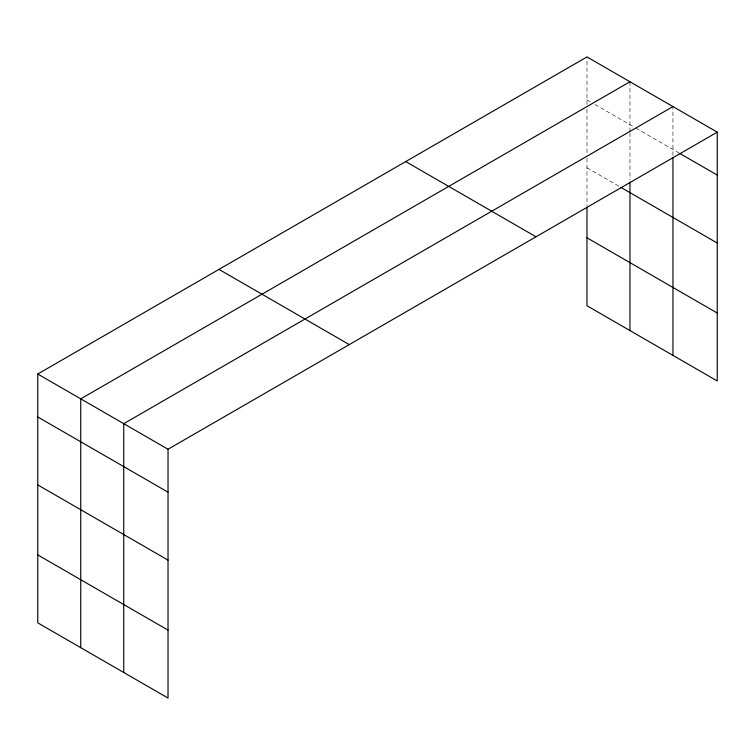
<?xml version="1.0" encoding="UTF-8"?>
<svg xmlns="http://www.w3.org/2000/svg" width="755" height="755" viewBox="0 0 755 755"><rect width="100%" height="100%" fill="white"/><g stroke="black" fill="none" stroke-linecap="round" stroke-linejoin="round"><path stroke-width="0.57" stroke-dasharray="3.77 2.83" d="M586.975 109.239L586.975 153.756M586.975 104.549L586.975 56.936M629.963 132.889L629.963 179.747M629.963 131.719L629.963 81.757M672.96 155.37L672.96 106.578M586.975 99.868L590.976 102.17M594.968 104.483L634.964 127.576M635.965 128.152L679 152.991M586.975 167.808L619.968 186.853M586.975 158.437L586.975 206.313"/><path stroke-width="1.13" d="M717.25 132.153L168.025 449.244L168.025 698.064L37.75 622.847L37.75 374.027L586.975 56.936L717.25 132.153L717.25 380.973L586.975 305.756L586.975 207.474M672.96 157.71L672.96 355.397M629.963 81.757L80.738 398.857L80.738 647.667M672.96 106.578L123.735 423.678L123.735 672.488M680 153.576L717.25 175.084M620.969 187.438L717.25 243.025M586.975 237.816L717.25 313.023M405.728 161.579L536.003 236.796M218.997 269.393L349.272 344.61M37.75 374.027L168.025 449.244M37.75 416.958L168.025 492.175M37.75 484.899L168.025 560.116M37.75 554.906L168.025 630.114M629.963 182.087L629.963 330.577"/></g></svg>
